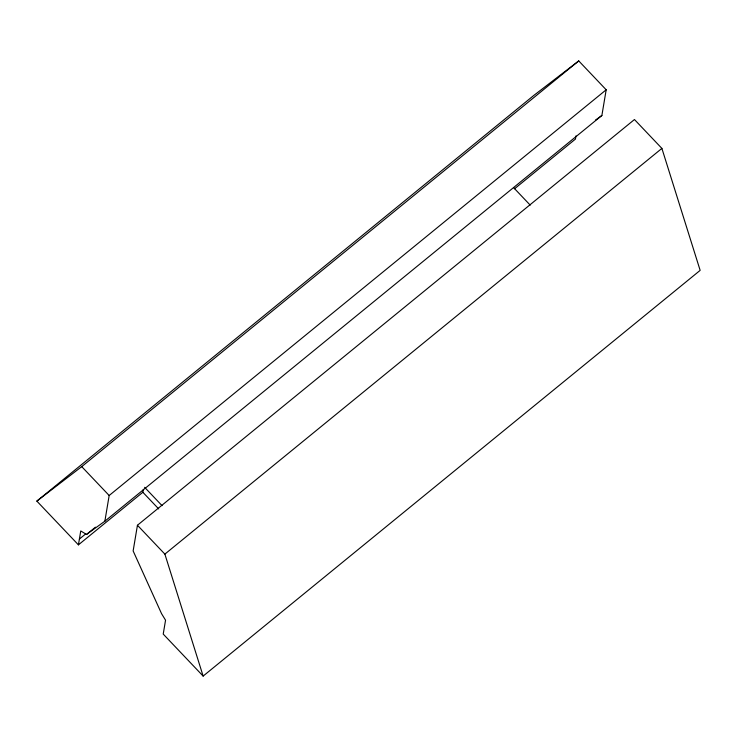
<?xml version="1.0" encoding="UTF-8"?>
<svg xmlns="http://www.w3.org/2000/svg" width="737" height="737" viewBox="0 0 737 737"><rect width="100%" height="100%" fill="white"/><g stroke="black" fill="none" stroke-linecap="round" stroke-linejoin="round"><path stroke-width="1.11" d="M78.426 544.855L80.748 530.953L86.524 534.445L104.866 521.197L601.88 115.479L606.183 89.785L578.748 60.913L533.864 95.386L36.85 501.105L78.426 544.855L142.849 492.261L143.337 489.359M104.866 521.197L109.168 495.504L606.183 89.785M137.441 525.251L133.139 550.944L161.578 613.709L165.549 620.195L163.227 634.087L203.136 676.087L700.15 270.368L661.89 148.404L634.456 119.532L137.441 525.251L164.876 554.123L203.136 676.087M575.984 135.884L575.45 139.072L514.546 188.783M36.85 501.105L81.733 466.632L578.748 60.913M79.393 539.06L85.566 534.021M86.524 534.445L95.432 527.176M164.876 554.123L661.89 148.404M595.468 120.113L601.88 115.479M513.56 187.603L530.207 205.116M144.609 487.304L162.048 505.646M142.849 492.261L158.704 508.935M81.733 466.632L109.168 495.504"/></g></svg>
